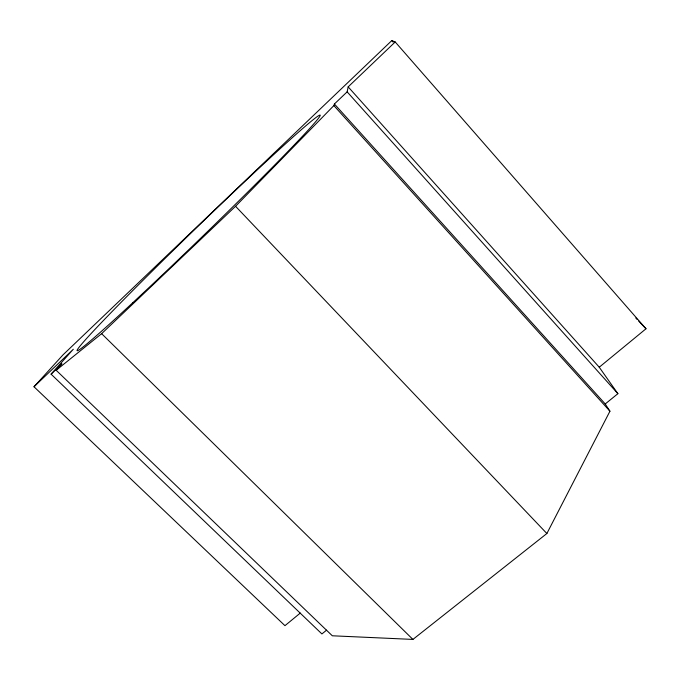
<?xml version="1.0" encoding="UTF-8"?>
<svg xmlns="http://www.w3.org/2000/svg" width="680" height="680" viewBox="0 0 680 680"><rect width="100%" height="100%" fill="white"/><g stroke="black" fill="none" stroke-linecap="round" stroke-linejoin="round"><path stroke-width="1.02" d="M56.177 370.277L101.626 333.676L235.552 206.278L333.863 105.587L334.399 103.997L347.14 91.851L348.168 86.878L395.207 41.964L646 328.772L599.25 367.217L617.89 393.686L605.226 403.962L609.943 411.213L546.873 533.519L412.913 639.421L332.316 635.783L56.177 370.277L61.922 363.8L51.077 374.144L321.903 633.938L326.578 630.148M51.077 374.144L73.312 349.24L34 386.767L284.954 625.668L300.288 613.062M34 386.767L63.104 354.756L391.799 40.579L395.207 41.964M101.626 333.676L412.913 639.421M235.552 206.278L546.873 533.519M635.825 318.053L637.279 319.583M638.733 321.113L646 328.772M334.399 103.997L605.226 403.962M333.863 105.587L609.943 411.213M348.168 86.878L599.25 367.217M347.14 91.851L617.89 393.686M391.799 40.579L393.193 42.185M132.43 303.05A169.073 5.21 -44.1 0 0 319.719 116.458A169.073 5.21 -44.1 0 0 142.732 280.56A169.073 5.21 -44.1 0 0 132.43 303.05"/></g></svg>
